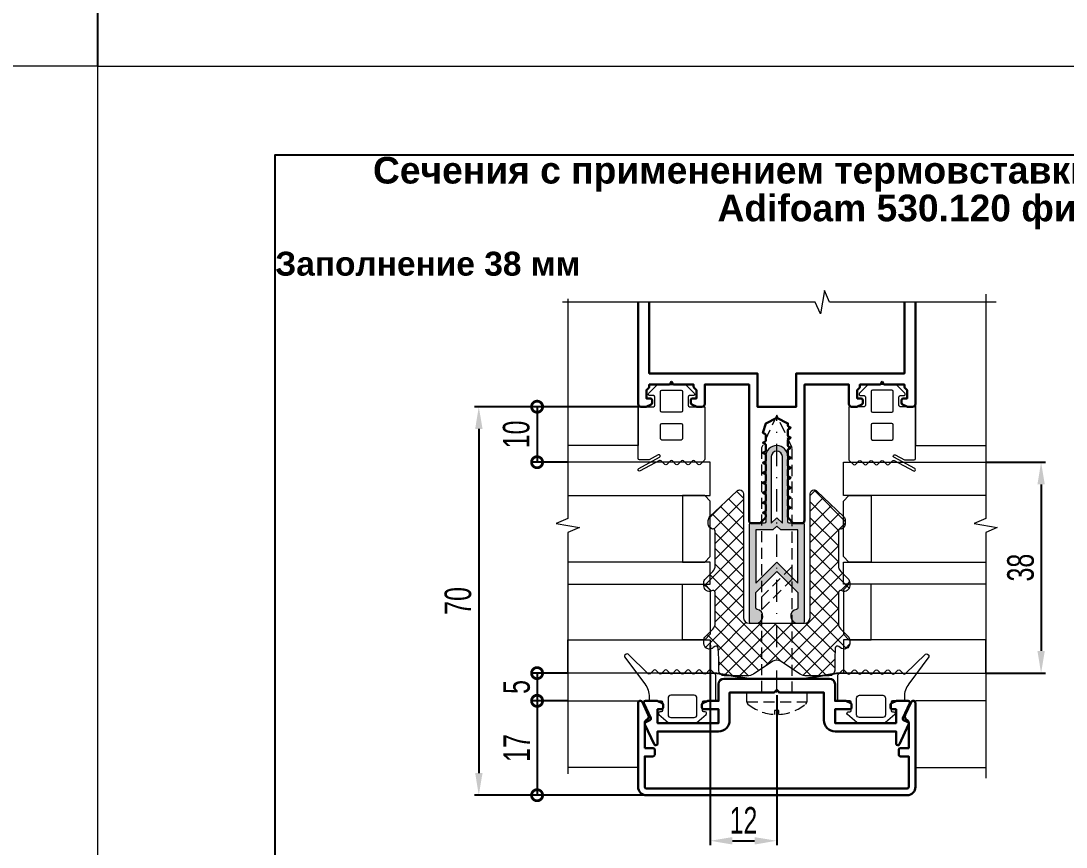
# Model space of a CAD drawing. Extents: x -37 to 8820, y -336 to 478.
# Drawn here: x 4611.3 to 4729.1, y 209.1 to 302.1 of the extents above; entities that cross this region are included whole.
import ezdxf

# ---------------------------------------------------------------- set-up
doc = ezdxf.new("R2010")
doc.units = 0
doc.header["$LTSCALE"] = 5
doc.linetypes.add('DASHDOT', pattern=[1, 0.5, -0.25, 0, -0.25])
doc.linetypes.add('HIDDEN', pattern=[0.375, 0.25, -0.125])
doc.layers.get('0').update_dxf_attribs({"linetype": 'CONTINUOUS', "lineweight": 30})
doc.layers.get('DEFPOINTS').update_dxf_attribs({"linetype": 'CONTINUOUS'})
for name, color, linetype, lineweight in [('1', 6, 'DASHDOT', 13), ('2', 3, 'HIDDEN', 13), ('Dimentions', 5, 'CONTINUOUS', 15), ('Glass', 5, 'CONTINUOUS', 20), ('Герлен', 7, 'CONTINUOUS', 60), ('Зигзаг', 1, 'CONTINUOUS', 15), ('Конструкции', 252, 'CONTINUOUS', 20), ('Рамки', 1, 'CONTINUOUS', 15), ('Текстовый', 7, 'CONTINUOUS', 9), ('Уплотнители', 1, 'CONTINUOUS', 20), ('Штриховка', 1, 'CONTINUOUS', 5)]:
    doc.layers.add(name, color=color, linetype=linetype, lineweight=lineweight)
doc.layers.add('Скрытые', color=14, linetype='CONTINUOUS', plot=False)
doc.styles.add('3', font='RUSS.SHX', dxfattribs={"width": 0.7, "height": 3})
doc.styles.add('Каталожный', font='arial.ttf', dxfattribs={"height": 2.5})
doc.dimstyles.new('MX1_6', dxfattribs={"dimtxt": 3, "dimasz": 2.5, "dimexe": 0.5, "dimexo": 0, "dimgap": 0.8, "dimtad": 1, "dimlfac": 1.6, "dimdsep": 46, "dimtxsty": '3', "dimcen": 0, "dimclrd": 256, "dimclre": 256, "dimclrt": 256, "dimaunit": 1, "dimadec": 0, "dimazin": 0, "dimtfac": 1, "dimtmove": 0, "dimatfit": 1, "dimfxl": 1, "dimtvp": 1, "dimtolj": 1, "dimtzin": 0, "dimarcsym": 0})

# ---------------------------------------------------------------- blocks, each defined once
blk = doc.blocks.new('*D492')
at = {"layer": 'DEFPOINTS', "color": 0, "linetype": 'Continuous', "transparency": 16777216}
for p in [(4720.07, 252.4), (4720.07, 228.65), (4726.31, 228.65)]:
    blk.add_point(p, dxfattribs=at)
at = {"layer": 'Dimentions', "linetype": 'Continuous', "lineweight": -2, "transparency": 16777216}
for p, q in [((4720.07, 252.4), (4726.81, 252.4)), ((4726.31, 249.9), (4726.31, 231.15)), ((4720.07, 228.65), (4726.81, 228.65))]:
    blk.add_line(p, q, dxfattribs=at)
at = {"layer": 'Dimentions', "linetype": 'Continuous', "transparency": 16777216}
for points in [[(4725.9, 249.9), (4726.73, 249.9), (4726.31, 252.4)], [(4725.9, 231.15), (4726.73, 231.15), (4726.31, 228.65)]]:
    blk.add_solid(points, dxfattribs=at)
at = {"layer": 'Dimentions', "linetype": 'Continuous', "transparency": 16777216, "insert": (4724.01, 240.53), "char_height": 3, "attachment_point": 5, "rotation": 90, "style": '3'}
blk.add_mtext('\\A1;38', dxfattribs=at)
blk = doc.blocks.new('_DotSmall')
at = {"color": 0, "linetype": 'ByBlock', "const_width": 0.5}
blk.add_lwpolyline([(-0.0625, 0, 1), (0.0625, 0, 1)], format="xyb", close=True, dxfattribs=at)
blk = doc.blocks.new('*D493')
at = {"layer": 'DEFPOINTS', "color": 0, "linetype": 'Continuous', "transparency": 16777216}
for p in [(4672.98, 228.65), (4669.51, 225.53), (4672.98, 225.53)]:
    blk.add_point(p, dxfattribs=at)
at = {"layer": 'Dimentions', "linetype": 'Continuous', "lineweight": -2, "transparency": 16777216}
for p, q in [((4672.98, 228.65), (4669.01, 228.65)), ((4669.51, 228.65), (4669.51, 225.53)), ((4672.98, 225.53), (4669.01, 225.53))]:
    blk.add_line(p, q, dxfattribs=at)
at = {"layer": 'Dimentions', "linetype": 'Continuous', "lineweight": -2, "transparency": 16777216, "xscale": 2.5, "yscale": 2.5, "zscale": 2.5}
for p, rotation in [((4669.51, 228.65), 90), ((4669.51, 225.53), 270)]:
    blk.add_blockref('_DotSmall', p, dxfattribs=dict(at, rotation=rotation))
at = {"layer": 'Dimentions', "linetype": 'Continuous', "transparency": 16777216, "insert": (4667.21, 227.09), "char_height": 3, "attachment_point": 5, "rotation": 90, "style": '3'}
blk.add_mtext('\\A1;5', dxfattribs=at)
blk = doc.blocks.new('*D494')
at = {"layer": 'DEFPOINTS', "color": 0, "linetype": 'Continuous', "transparency": 16777216}
for p in [(4672.98, 225.53), (4669.51, 214.9), (4682.97, 214.9)]:
    blk.add_point(p, dxfattribs=at)
at = {"layer": 'Dimentions', "linetype": 'Continuous', "lineweight": -2, "transparency": 16777216}
for p, q in [((4672.98, 225.53), (4669.01, 225.53)), ((4669.51, 225.53), (4669.51, 214.9)), ((4682.97, 214.9), (4669.01, 214.9))]:
    blk.add_line(p, q, dxfattribs=at)
at = {"layer": 'Dimentions', "linetype": 'Continuous', "lineweight": -2, "transparency": 16777216, "xscale": 2.5, "yscale": 2.5, "zscale": 2.5}
for p, rotation in [((4669.51, 225.53), 90), ((4669.51, 214.9), 270)]:
    blk.add_blockref('_DotSmall', p, dxfattribs=dict(at, rotation=rotation))
at = {"layer": 'Dimentions', "linetype": 'Continuous', "transparency": 16777216, "insert": (4667.21, 220.21), "char_height": 3, "attachment_point": 5, "rotation": 90, "style": '3'}
blk.add_mtext('\\A1;17', dxfattribs=at)
blk = doc.blocks.new('*D495')
at = {"layer": 'DEFPOINTS', "color": 0, "linetype": 'Continuous', "transparency": 16777216}
for p in [(4681.21, 258.65), (4669.51, 252.4), (4672.98, 252.4)]:
    blk.add_point(p, dxfattribs=at)
at = {"layer": 'Dimentions', "linetype": 'Continuous', "lineweight": -2, "transparency": 16777216}
for p, q in [((4681.21, 258.65), (4669.01, 258.65)), ((4669.51, 258.65), (4669.51, 252.4)), ((4672.98, 252.4), (4669.01, 252.4))]:
    blk.add_line(p, q, dxfattribs=at)
at = {"layer": 'Dimentions', "linetype": 'Continuous', "lineweight": -2, "transparency": 16777216, "xscale": 2.5, "yscale": 2.5, "zscale": 2.5}
for p, rotation in [((4669.51, 258.65), 90), ((4669.51, 252.4), 270)]:
    blk.add_blockref('_DotSmall', p, dxfattribs=dict(at, rotation=rotation))
at = {"layer": 'Dimentions', "linetype": 'Continuous', "transparency": 16777216, "insert": (4667.17, 255.53), "char_height": 3, "attachment_point": 5, "rotation": 90, "style": '3'}
blk.add_mtext('\\A1;10', dxfattribs=at)
blk = doc.blocks.new('*D496')
at = {"layer": 'DEFPOINTS', "color": 0, "linetype": 'Continuous', "transparency": 16777216}
for p in [(4681.21, 258.65), (4662.94, 214.9), (4681.84, 214.9)]:
    blk.add_point(p, dxfattribs=at)
at = {"layer": 'Dimentions', "linetype": 'Continuous', "lineweight": -2, "transparency": 16777216}
for p, q in [((4681.21, 258.65), (4662.44, 258.65)), ((4662.94, 256.15), (4662.94, 217.4)), ((4681.84, 214.9), (4662.44, 214.9))]:
    blk.add_line(p, q, dxfattribs=at)
at = {"layer": 'Dimentions', "linetype": 'Continuous', "transparency": 16777216}
for points in [[(4662.53, 256.15), (4663.36, 256.15), (4662.94, 258.65)], [(4662.53, 217.4), (4663.36, 217.4), (4662.94, 214.9)]]:
    blk.add_solid(points, dxfattribs=at)
at = {"layer": 'Dimentions', "linetype": 'Continuous', "transparency": 16777216, "insert": (4660.6, 236.78), "char_height": 3, "attachment_point": 5, "rotation": 90, "style": '3'}
blk.add_mtext('\\A1;70', dxfattribs=at)
blk = doc.blocks.new('*D504')
at = {"layer": 'DEFPOINTS', "color": 0, "linetype": 'Continuous', "transparency": 16777216}
for p in [(4689.02, 231.78), (4696.52, 226.15), (4696.52, 209.77)]:
    blk.add_point(p, dxfattribs=at)
at = {"layer": 'Dimentions', "linetype": 'Continuous', "lineweight": -2, "transparency": 16777216}
for p, q in [((4689.02, 231.78), (4689.02, 209.27)), ((4696.52, 226.15), (4696.52, 209.27)), ((4691.52, 209.77), (4694.02, 209.77))]:
    blk.add_line(p, q, dxfattribs=at)
at = {"layer": 'Dimentions', "linetype": 'Continuous', "transparency": 16777216}
for points in [[(4691.52, 210.18), (4691.52, 209.35), (4689.02, 209.77)], [(4694.02, 210.18), (4694.02, 209.35), (4696.52, 209.77)]]:
    blk.add_solid(points, dxfattribs=at)
at = {"layer": 'Dimentions', "linetype": 'Continuous', "transparency": 16777216, "insert": (4692.77, 212.07), "char_height": 3, "attachment_point": 5, "style": '3'}
blk.add_mtext('\\A1;12', dxfattribs=at)

msp = doc.modelspace()

# ---------------------------------------------------------------- hatches: boundary and pattern name
at = {"layer": 'Штриховка'}
h = msp.add_hatch(color=256, dxfattribs=at)
h.paths.add_polyline_path([(4696.9635, 244.7753), (4696.5242, 245.2146), (4696.0848, 244.7753), (4694.1492, 244.7753), (4694.1492, 238.7734), (4696.5242, 241.1484), (4698.8992, 238.7734), (4698.8992, 244.7753)], flags=16)
edge = h.paths.add_edge_path()
edge.add_line((4699.4617, 245.5253), (4697.9304, 245.5253))
edge.add_arc((4697.9304, 245.6815), 0.1562, 180, 270, ccw=False)
edge.add_line((4697.7742, 245.6815), (4697.7742, 249.7753))
edge.add_arc((4697.6804, 249.9003), 0.1562, 306.869898, 413.130102)
edge.add_line((4697.7742, 250.0253), (4697.7742, 253.0253))
edge.add_arc((4696.5242, 253.0253), 1.25, 0, 180)
edge.add_line((4695.2742, 253.0253), (4695.2742, 250.0253))
edge.add_arc((4695.3679, 249.9003), 0.1562, 126.869898, 233.130102)
edge.add_line((4695.2742, 249.7753), (4695.2742, 245.6815))
edge.add_arc((4695.1179, 245.6815), 0.1562, -90, 0, ccw=False)
edge.add_line((4695.1179, 245.5253), (4693.5867, 245.5253))
edge.add_arc((4693.5867, 245.3378), 0.1875, 90, 180)
edge.add_line((4693.3992, 245.3378), (4693.3992, 234.4628))
edge.add_arc((4693.5867, 234.4628), 0.1875, 180, 270)
edge.add_line((4693.5867, 234.2753), (4694.1804, 234.2753))
edge.add_arc((4694.1804, 235.0565), 0.7812, 270, 440.718201)
edge.add_arc((4694.3367, 236.0126), 0.1875, 180, 260.718201, ccw=False)
edge.add_line((4694.1492, 236.0126), (4694.1492, 237.7128))
edge.add_line((4694.1492, 237.7128), (4696.5242, 240.0878))
edge.add_line((4696.5242, 240.0878), (4698.8992, 237.7128))
edge.add_line((4698.8992, 237.7128), (4698.8992, 236.0126))
edge.add_arc((4698.7117, 236.0126), 0.1875, 279.281799, 360, ccw=False)
edge.add_arc((4698.8679, 235.0565), 0.7812, 99.281799, 270)
edge.add_line((4698.8679, 234.2753), (4699.4617, 234.2753))
edge.add_arc((4699.4617, 234.4628), 0.1875, 270, 360)
edge.add_line((4699.6492, 234.4628), (4699.6492, 245.3378))
edge.add_arc((4699.4617, 245.3378), 0.1875, 0, 90)
edge = h.paths.add_edge_path(flags=16)
edge.add_line((4696.5242, 246.1503), (4697.1492, 245.5253))
edge.add_line((4697.1492, 245.5253), (4697.1492, 253.0253))
edge.add_arc((4696.5242, 253.0253), 0.625, 0, 180)
edge.add_line((4695.8992, 253.0253), (4695.8992, 245.5253))
edge.add_line((4695.8992, 245.5253), (4696.5242, 246.1503))
at = {"layer": 'Штриховка', "lineweight": 5}
h = msp.add_hatch(dxfattribs=at)
h.set_pattern_fill('NET', color=256, scale=10, angle=45, style=0)
h.set_pattern_definition([(45, (400.701, 2592.3425), (-0.88388348, 0.88388348), []), (135, (400.701, 2592.3425), (-0.88388348, -0.88388348), [])])
edge = h.paths.add_edge_path()
edge.add_arc((4700.7179, 248.8378), 0.4375, 45, 90, ccw=False)
edge.add_line((4701.0273, 249.1471), (4704.0598, 246.2708))
edge.add_arc((4703.6179, 245.8289), 0.625, 0, 45, ccw=False)
edge.add_line((4704.2429, 245.8289), (4704.2429, 245.4754))
edge.add_arc((4703.6268, 245.4723), 0.6161, -75.309061, 0.28096, ccw=False)
edge.add_arc((4703.7117, 244.6368), 0.25, 73.39845, 180)
edge.add_line((4703.4617, 244.6368), (4703.4617, 240.761))
edge.add_arc((4704.3992, 240.761), 0.9375, 180, 225)
edge.add_line((4703.7362, 240.0981), (4704.5598, 239.2745))
edge.add_arc((4704.1179, 238.8326), 0.625, 0, 45, ccw=False)
edge.add_line((4704.7429, 238.8326), (4704.7429, 238.479))
edge.add_arc((4704.1179, 238.479), 0.625, -111.540406, 0, ccw=False)
edge.add_arc((4703.7117, 237.7209), 0.25, 45, 180)
edge.add_line((4703.4617, 237.7209), (4703.4617, 234.2647))
edge.add_arc((4704.3992, 234.2647), 0.9375, 180, 225)
edge.add_line((4703.7362, 233.6018), (4704.5598, 232.7782))
edge.add_arc((4704.1179, 232.3363), 0.625, 0, 45, ccw=False)
edge.add_line((4704.7429, 232.3363), (4704.7429, 231.9827))
edge.add_arc((4704.1179, 231.9827), 0.625, -135, 0, ccw=False)
edge.add_line((4703.676, 231.5408), (4703.512, 231.6568))
edge.add_arc((4703.3676, 231.4527), 0.25, 54.716356, 177.011206)
edge.add_line((4703.1179, 231.4658), (4703.0554, 230.2686))
edge.add_line((4703.0554, 230.2686), (4703.0554, 228.9628))
edge.add_arc((4702.4304, 228.9628), 0.625, -90, 0, ccw=False)
edge.add_line((4702.4304, 228.3378), (4702.2742, 228.3378))
edge.add_line((4702.2742, 228.3378), (4699.8506, 228.3378))
edge.add_arc((4699.8506, 229.5878), 1.25, 236.745633, 270, ccw=False)
edge.add_line((4699.1651, 228.5425), (4696.9606, 229.9881))
edge.add_arc((4696.5242, 229.1324), 0.9605, 62.973316, 117.026684)
edge.add_line((4696.0877, 229.9881), (4693.8832, 228.5425))
edge.add_arc((4693.1977, 229.5878), 1.25, 270, 303.254367, ccw=False)
edge.add_line((4693.1977, 228.3378), (4690.7742, 228.3378))
edge.add_line((4690.7742, 228.3378), (4690.6179, 228.3378))
edge.add_arc((4690.6179, 228.9628), 0.625, 180, 270, ccw=False)
edge.add_line((4689.9929, 228.9628), (4689.9929, 230.2686))
edge.add_line((4689.9929, 230.2686), (4689.9304, 231.4658))
edge.add_arc((4689.6807, 231.4527), 0.25, 2.988794, 125.283644)
edge.add_line((4689.5363, 231.6568), (4689.3723, 231.5408))
edge.add_arc((4688.9304, 231.9827), 0.625, 180, 315, ccw=False)
edge.add_line((4688.3054, 231.9827), (4688.3054, 232.3363))
edge.add_arc((4688.9304, 232.3363), 0.625, 135, 180, ccw=False)
edge.add_line((4688.4885, 232.7782), (4689.3121, 233.6018))
edge.add_arc((4688.6492, 234.2647), 0.9375, 315, 360)
edge.add_line((4689.5867, 234.2647), (4689.5867, 237.7209))
edge.add_arc((4689.3367, 237.7209), 0.25, 0, 135)
edge.add_arc((4688.9304, 238.479), 0.625, 180, 291.540406, ccw=False)
edge.add_line((4688.3054, 238.479), (4688.3054, 238.8326))
edge.add_arc((4688.9304, 238.8326), 0.625, 135, 180, ccw=False)
edge.add_line((4688.4885, 239.2745), (4689.3121, 240.0981))
edge.add_arc((4688.6492, 240.761), 0.9375, 315, 360)
edge.add_line((4689.5867, 240.761), (4689.5867, 244.6368))
edge.add_arc((4689.3367, 244.6368), 0.25, 360, 466.60155)
edge.add_arc((4689.4215, 245.4723), 0.6161, 179.71904, 255.309061, ccw=False)
edge.add_line((4688.8054, 245.4754), (4688.8054, 245.8289))
edge.add_arc((4689.4304, 245.8289), 0.625, 135, 180, ccw=False)
edge.add_line((4688.9885, 246.2708), (4692.021, 249.1471))
edge.add_arc((4692.3304, 248.8378), 0.4375, 90, 135, ccw=False)
edge.add_line((4692.3304, 249.2753), (4692.3367, 249.2753))
edge.add_arc((4692.3367, 248.8378), 0.4375, 0, 90, ccw=False)
edge.add_line((4692.7742, 248.8378), (4692.7742, 234.9003))
edge.add_arc((4693.3992, 234.9003), 0.625, 180, 270)
edge.add_line((4693.3992, 234.2753), (4696.5242, 234.2753))
edge.add_line((4696.5242, 234.2753), (4699.6492, 234.2753))
edge.add_arc((4699.6492, 234.9003), 0.625, 270, 360)
edge.add_line((4700.2742, 234.9003), (4700.2742, 248.8378))
edge.add_arc((4700.7117, 248.8378), 0.4375, 90, 180, ccw=False)

# ---------------------------------------------------------------- linework, layer by layer
msp.add_lwpolyline([(4680.8992, 270.4141), (4680.8992, 258.9628, 0.41421356), (4681.2117, 258.6503), (4681.7924, 258.6503, 0.11643382), (4681.8762, 258.6701), (4682.358, 258.911, 0.28407904), (4682.4617, 259.0787), (4682.4617, 259.4003, 0.41421356), (4682.2742, 259.5878), (4681.8367, 259.5878), (4681.8367, 260.5253), (4682.0942, 260.7829, 0.19891237), (4682.1492, 260.9155), (4682.1492, 261.1503), (4684.377, 261.1503, 0.28407904), (4684.5447, 261.2539), (4684.6492, 261.4628), (4684.7536, 261.2539, 0.28407904), (4684.9213, 261.1503), (4687.1492, 261.1503), (4687.1492, 260.9155, 0.19891237), (4687.2041, 260.7829), (4687.4617, 260.5253), (4687.4617, 259.5878), (4687.0242, 259.5878, 0.41421356), (4686.8367, 259.4003), (4686.8367, 259.0787, 0.28407904), (4686.9403, 258.911), (4687.4221, 258.6701, 0.11643382), (4687.5059, 258.6503), (4688.0867, 258.6503, 0.41421356), (4688.3992, 258.9628), (4688.3992, 261.1503), (4693.3992, 261.1503), (4693.3992, 245.8378, 0.41421356), (4693.7117, 245.5253), (4694.5715, 245.5253, 0.19891237), (4694.7041, 245.5802), (4695.2192, 246.0954, 0.19891237), (4695.2742, 246.228), (4695.2742, 246.4407, 0.28407904), (4695.1705, 246.6084), (4694.9617, 246.7128), (4695.1705, 246.8172, 0.28407904), (4695.2742, 246.9849), (4695.2742, 247.5657, 0.28407904), (4695.1705, 247.7334), (4694.9617, 247.8378), (4695.1705, 247.9422, 0.28407904), (4695.2742, 248.1099), (4695.2742, 248.6907, 0.28407904), (4695.1705, 248.8584), (4694.9617, 248.9628), (4695.1705, 249.0672, 0.28407904), (4695.2742, 249.2349), (4695.2742, 249.8157, 0.28407904), (4695.1705, 249.9834), (4694.9617, 250.0878), (4695.1705, 250.1922, 0.28407904), (4695.2742, 250.3599), (4695.2742, 250.9407, 0.28407904), (4695.1705, 251.1084), (4694.9617, 251.2128), (4695.1705, 251.3172, 0.28407904), (4695.2742, 251.4849), (4695.2742, 252.0657, 0.28407904), (4695.1705, 252.2334), (4694.9617, 252.3378), (4695.1705, 252.4422, 0.28407904), (4695.2742, 252.6099), (4695.2742, 253.1907, 0.28407904), (4695.1705, 253.3584), (4694.9617, 253.4628), (4695.1705, 253.5672, 0.28407904), (4695.2742, 253.7349), (4695.2742, 254.3157, 0.28407904), (4695.1705, 254.4834), (4694.9617, 254.5878), (4695.1705, 254.6922, 0.28407904), (4695.2742, 254.8599), (4695.2742, 255.4407, 0.28407904), (4695.1705, 255.6084), (4694.9617, 255.7128), (4695.2742, 256.7753), (4696.5242, 257.4003), (4697.7742, 256.7753), (4697.7742, 256.5474, 0.28407904), (4697.8778, 256.3797), (4698.0867, 256.2753), (4697.8778, 256.1709, 0.28407904), (4697.7742, 256.0032), (4697.7742, 255.4224, 0.28407904), (4697.8778, 255.2547), (4698.0867, 255.1503), (4697.8778, 255.0459, 0.28407904), (4697.7742, 254.8782), (4697.7742, 254.2974, 0.28407904), (4697.8778, 254.1297), (4698.0867, 254.0253), (4697.8778, 253.9209, 0.28407904), (4697.7742, 253.7532), (4697.7742, 253.1724, 0.28407904), (4697.8778, 253.0047), (4698.0867, 252.9003), (4697.8778, 252.7959, 0.28407904), (4697.7742, 252.6282), (4697.7742, 252.0474, 0.28407904), (4697.8778, 251.8797), (4698.0867, 251.7753), (4697.8778, 251.6709, 0.28407904), (4697.7742, 251.5032), (4697.7742, 250.9224, 0.28407904), (4697.8778, 250.7547), (4698.0867, 250.6503), (4697.8778, 250.5459, 0.28407904), (4697.7742, 250.3782), (4697.7742, 249.7974, 0.28407904), (4697.8778, 249.6297), (4698.0867, 249.5253), (4697.8778, 249.4209, 0.28407904), (4697.7742, 249.2532), (4697.7742, 248.6724, 0.28407904), (4697.8778, 248.5047), (4698.0867, 248.4003), (4697.8778, 248.2959, 0.28407904), (4697.7742, 248.1282), (4697.7742, 247.5474, 0.28407904), (4697.8778, 247.3797), (4698.0867, 247.2753), (4697.8778, 247.1709, 0.28407904), (4697.7742, 247.0032), (4697.7742, 246.228, 0.19891237), (4697.8291, 246.0954), (4698.3442, 245.5802, 0.19891237), (4698.4768, 245.5253), (4699.3367, 245.5253, 0.41421356), (4699.6492, 245.8378), (4699.6492, 261.1503), (4704.6492, 261.1503), (4704.6492, 258.9628, 0.41421356), (4704.9617, 258.6503), (4705.5424, 258.6503, 0.11643382), (4705.6262, 258.6701), (4706.108, 258.911, 0.28407904), (4706.2117, 259.0787), (4706.2117, 259.4003, 0.41421356), (4706.0242, 259.5878), (4705.5867, 259.5878), (4705.5867, 260.5253), (4705.8442, 260.7829, 0.19891237), (4705.8992, 260.9155), (4705.8992, 261.1503), (4708.127, 261.1503, 0.28407904), (4708.2947, 261.2539), (4708.3992, 261.4628), (4708.5036, 261.2539, 0.28407904), (4708.6713, 261.1503), (4710.8992, 261.1503), (4710.8992, 260.9155, 0.19891237), (4710.9541, 260.7829), (4711.2117, 260.5253), (4711.2117, 259.5878), (4710.7742, 259.5878, 0.41421356), (4710.5867, 259.4003), (4710.5867, 259.0787, 0.28407904), (4710.6903, 258.911), (4711.1721, 258.6701, 0.11643382), (4711.2559, 258.6503), (4711.8367, 258.6503, 0.41421356), (4712.1492, 258.9628), (4712.1492, 270.4141)], format="xyb")
msp.add_lwpolyline([(4682.1492, 270.4141), (4682.1492, 262.4003), (4694.3367, 262.4003), (4694.3367, 258.6503), (4698.7117, 258.6503), (4698.7117, 262.4003), (4710.8992, 262.4003), (4710.8992, 270.4141)])
for points in [[(4681.6667, 222.8714, -0.41421356), (4681.7574, 223.1205), (4682.2292, 223.3405, 0.41421356), (4682.3199, 223.5897), (4681.5417, 225.2585, -0.54861879), (4681.7117, 225.5253), (4683.0424, 225.5253, -0.11643382), (4683.1262, 225.5055), (4683.608, 225.2646, -0.28407904), (4683.7117, 225.0969), (4683.7117, 224.7753, -0.41421356), (4683.5242, 224.5878), (4683.0867, 224.5878), (4683.0867, 223.0253), (4689.9617, 223.0253), (4689.9617, 224.5878), (4688.2742, 224.5878, -0.41421356), (4688.0867, 224.7753), (4688.0867, 225.0969, -0.28407904), (4688.1903, 225.2646), (4688.6721, 225.5055, -0.11643382), (4688.7559, 225.5253), (4689.9617, 225.5253), (4689.9617, 227.4003, -0.41421356), (4690.5867, 228.0253), (4702.4617, 228.0253, -0.41421356), (4703.0867, 227.4003), (4703.0867, 225.5253), (4704.2924, 225.5253, -0.11643382), (4704.3762, 225.5055), (4704.858, 225.2646, -0.28407904), (4704.9617, 225.0969), (4704.9617, 224.7753, -0.41421356), (4704.7742, 224.5878), (4703.0867, 224.5878), (4703.0867, 223.0253), (4709.9617, 223.0253), (4709.9617, 224.5878), (4709.5242, 224.5878, -0.41421356), (4709.3367, 224.7753), (4709.3367, 225.0969, -0.28407904), (4709.4403, 225.2646), (4709.9221, 225.5055, -0.11643382), (4710.0059, 225.5253), (4711.3367, 225.5253, -0.54861879), (4711.5066, 225.2585), (4710.7284, 223.5897, 0.41421356), (4710.8191, 223.3405), (4711.2909, 223.1205, -0.41421356), (4711.3816, 222.8714), (4710.3381, 220.6335, -0.29147342), (4710.1681, 220.5253), (4710.1492, 220.5253, -0.41421356), (4709.9617, 220.7128), (4709.9617, 222.0878), (4703.0867, 222.0878, -0.41421356), (4701.8367, 223.3378), (4701.8367, 226.4628), (4696.9143, 226.4628, -0.19891237), (4696.7817, 226.5177), (4696.5242, 226.7753), (4696.2666, 226.5177, -0.19891237), (4696.134, 226.4628), (4691.2117, 226.4628), (4691.2117, 223.3378, -0.41421356), (4689.9617, 222.0878), (4683.0867, 222.0878), (4683.0867, 220.7128, -0.41421356), (4682.8992, 220.5253), (4682.8802, 220.5253, -0.29147342), (4682.7102, 220.6335)], [(4681.6492, 220.2128), (4681.6492, 223.0386, -0.27973928), (4681.8511, 223.3713, 0.40155944), (4682.0457, 223.9443), (4681.3757, 225.3809, 0.80258485), (4680.8992, 225.2753), (4680.8992, 215.8378, 0.41421356), (4681.8367, 214.9003), (4711.2117, 214.9003, 0.41421356), (4712.1492, 215.8378), (4712.1492, 225.2753, 0.80258485), (4711.6726, 225.3809), (4711.0026, 223.9443, 0.40155944), (4711.1972, 223.3713, -0.27973928), (4711.3992, 223.0386), (4711.3992, 220.2128), (4710.4617, 220.2128, 0.41421356), (4710.2742, 220.0253), (4710.2742, 219.4628, 0.41421356), (4710.4617, 219.2753), (4711.3992, 219.2753), (4711.3992, 215.8378, -0.41421356), (4711.2117, 215.6503), (4681.8367, 215.6503, -0.41421356), (4681.6492, 215.8378), (4681.6492, 219.2753), (4682.5867, 219.2753, 0.41421356), (4682.7742, 219.4628), (4682.7742, 220.0253, 0.41421356), (4682.5867, 220.2128)]]:
    msp.add_lwpolyline(points, format="xyb", close=True)
at = {"layer": '1'}
msp.add_line((4696.5242, 226.4628), (4696.5242, 257.7128), dxfattribs=at)
at = {"layer": '2'}
msp.add_line((4693.1492, 225.4067), (4699.8992, 225.4067), dxfattribs=at)
for points in [[(4698.2429, 226.4628), (4698.2429, 254.0269), (4696.5242, 257.7128), (4694.8054, 254.0269), (4694.8054, 226.4628)], [(4694.8054, 235.7787), (4698.2429, 239.2162), (4698.2429, 240.6485), (4694.8054, 237.211)]]:
    msp.add_lwpolyline(points, close=True, dxfattribs=at)
msp.add_lwpolyline([(4696.2785, 223.9999, -0.16184886), (4693.2628, 225.1657, -0.22388754), (4693.1492, 225.4067), (4693.1492, 226.4628), (4699.8992, 226.4628), (4699.8992, 225.4067, -0.22388754), (4699.7855, 225.1657, -0.16184886), (4696.7698, 223.9999), (4696.7698, 224.4376), (4696.2785, 224.4376)], format="xyb", close=True, dxfattribs=at)
at = {"layer": 'Glass'}
for points in [[(4672.979, 248.6532), (4689.0242, 248.6503), (4689.0242, 252.4003), (4672.979, 252.4032)], [(4720.0693, 248.6503), (4704.0242, 248.6503), (4704.0242, 252.4003), (4720.0693, 252.4003)], [(4689.0239, 241.7758), (4689.0242, 248.0253), (4688.3992, 248.6503), (4685.8992, 248.6503), (4685.8989, 241.1508), (4688.3989, 241.1508)], [(4704.0242, 241.7753), (4704.0242, 248.0253), (4704.6492, 248.6503), (4707.1492, 248.6503), (4707.1492, 241.1503), (4704.6492, 241.1503)], [(4672.979, 238.6532), (4689.0242, 238.6503), (4689.0242, 241.1503), (4672.979, 241.1532)], [(4720.0693, 238.6503), (4704.0242, 238.6503), (4704.0242, 241.1503), (4720.0693, 241.1503)], [(4689.0242, 238.0253), (4689.0242, 233.0253), (4688.3992, 232.4003), (4685.8992, 232.4003), (4685.8992, 238.6503), (4688.3992, 238.6503)], [(4704.0242, 238.0253), (4704.0242, 233.0253), (4704.6492, 232.4003), (4707.1492, 232.4003), (4707.1492, 238.6503), (4704.6492, 238.6503)], [(4672.979, 232.4032), (4689.0242, 232.4003), (4689.0242, 228.6503), (4672.979, 228.6532)], [(4720.0693, 232.4003), (4704.0242, 232.4003), (4704.0242, 228.6503), (4720.0693, 228.6503)]]:
    msp.add_lwpolyline(points, close=True, dxfattribs=at)
at = {"layer": 'Герлен', "ltscale": 2, "const_width": 0.1875}
msp.add_lwpolyline([(4683.5867, 228.6503), (4689.6492, 228.6503), (4693.3992, 228.0253), (4699.6492, 228.0253), (4703.3992, 228.6503), (4709.4617, 228.6503)], dxfattribs=at)
at = {"layer": 'Зигзаг'}
for points in [[(4721.2623, 270.4141), (4702.4668, 270.4141), (4701.8859, 271.732), (4701.4503, 269.1193), (4700.8678, 270.4141), (4672.3656, 270.4141)], [(4720.0693, 271.3228), (4720.0693, 246.0672), (4718.7514, 245.4864), (4721.3641, 245.0507), (4720.0693, 244.4682), (4720.0693, 216.8149)], [(4672.979, 270.8161), (4672.979, 246.0672), (4671.6611, 245.4864), (4674.2738, 245.0507), (4672.979, 244.4682), (4672.979, 217.3149)]]:
    msp.add_lwpolyline(points, dxfattribs=at)
at = {"layer": 'Конструкции'}
for points in [[(4680.8992, 270.4141), (4680.8992, 254.2753), (4672.979, 254.2753)], [(4712.1492, 270.4141), (4712.1492, 254.2753), (4720.0693, 254.2753)], [(4672.979, 225.5253), (4680.8992, 225.5253), (4680.8992, 218.0253), (4672.979, 218.0253)], [(4720.0693, 225.5253), (4712.1492, 225.5253), (4712.1492, 218.0253), (4720.0693, 218.0253)]]:
    msp.add_lwpolyline(points, dxfattribs=at)
at = {"layer": 'Рамки', "linetype": 'Continuous'}
for points in [[(4620, 297), (4410, 297), (4410, 0), (4620, 0)], [(4620, 297), (4830, 297), (4830, 0), (4620, 0)]]:
    msp.add_lwpolyline(points, close=True, dxfattribs=at)
at = {"layer": 'Скрытые', "linetype": 'Continuous'}
msp.add_line((4620, 297), (4620, 477.801), dxfattribs=at)
msp.add_lwpolyline([(4640, 10), (4640, 287), (4805, 287), (4805, 10)], close=True, dxfattribs=at)
at = {"layer": 'Уплотнители'}
for points in [[(4683.1684, 253.2361), (4682.1233, 252.6692, -0.12491271), (4682.0488, 252.6503), (4681.0554, 252.6503, -0.41421356), (4680.8992, 252.8065), (4680.8992, 258.6503), (4682.6179, 258.6503, 0.41421356), (4682.7742, 258.8065), (4682.7742, 259.744, 0.41421356), (4682.6179, 259.9003), (4682.2117, 259.9003, -0.66858666), (4682.1013, 260.1671), (4683.0409, 261.1046, -0.19861919), (4683.1513, 261.1503), (4686.147, 261.1503, -0.19861919), (4686.2574, 261.1046), (4687.197, 260.1671, -0.66858666), (4687.0867, 259.9003), (4686.6804, 259.9003, 0.41421356), (4686.5242, 259.744), (4686.5242, 258.8065, 0.41421356), (4686.6804, 258.6503), (4688.3992, 258.6503), (4688.3992, 252.715, -0.19891237), (4688.3534, 252.6045), (4687.8846, 252.1358, -0.41421356), (4687.6637, 252.1358), (4687.2596, 252.5398, 0.41421356), (4687.0387, 252.5398), (4686.6346, 252.1358, -0.41421356), (4686.4137, 252.1358), (4686.0096, 252.5398, 0.41421356), (4685.7887, 252.5398), (4685.3846, 252.1358, -0.41421356), (4685.1637, 252.1358), (4684.7596, 252.5398, 0.41421356), (4684.5387, 252.5398), (4684.1346, 252.1358, -0.41421356), (4683.9137, 252.1358), (4683.4816, 252.5678, 0.33207606), (4683.2966, 252.5947), (4681.1299, 251.4192, -1), (4680.9809, 251.6939), (4683.3174, 252.9615, 1)], [(4683.5554, 260.5253), (4685.7429, 260.5253, -0.41421356), (4685.8992, 260.369), (4685.8992, 258.1815, -0.41421356), (4685.7429, 258.0253), (4683.5554, 258.0253, -0.41421356), (4683.3992, 258.1815), (4683.3992, 260.369, -0.41421356)], [(4709.8799, 253.2361), (4710.925, 252.6692, 0.12491271), (4710.9995, 252.6503), (4711.9929, 252.6503, 0.41421356), (4712.1492, 252.8065), (4712.1492, 258.6503), (4710.4304, 258.6503, -0.41421356), (4710.2742, 258.8065), (4710.2742, 259.744, -0.41421356), (4710.4304, 259.9003), (4710.8367, 259.9003, 0.66858666), (4710.947, 260.1671), (4710.0074, 261.1046, 0.19861919), (4709.897, 261.1503), (4706.9013, 261.1503, 0.19861919), (4706.7909, 261.1046), (4705.8513, 260.1671, 0.66858666), (4705.9617, 259.9003), (4706.3679, 259.9003, -0.41421356), (4706.5242, 259.744), (4706.5242, 258.8065, -0.41421356), (4706.3679, 258.6503), (4704.6492, 258.6503), (4704.6492, 252.715, 0.19891237), (4704.6949, 252.6045), (4705.1637, 252.1358, 0.41421356), (4705.3846, 252.1358), (4705.7887, 252.5398, -0.41421356), (4706.0096, 252.5398), (4706.4137, 252.1358, 0.41421356), (4706.6346, 252.1358), (4707.0387, 252.5398, -0.41421356), (4707.2596, 252.5398), (4707.6637, 252.1358, 0.41421356), (4707.8846, 252.1358), (4708.2887, 252.5398, -0.41421356), (4708.5096, 252.5398), (4708.9137, 252.1358, 0.41421356), (4709.1346, 252.1358), (4709.5667, 252.5678, -0.33207606), (4709.7517, 252.5947), (4711.9184, 251.4192, 1), (4712.0674, 251.6939), (4709.7309, 252.9615, -1)], [(4709.4929, 260.5253), (4707.3054, 260.5253, 0.41421356), (4707.1492, 260.369), (4707.1492, 258.1815, 0.41421356), (4707.3054, 258.0253), (4709.4929, 258.0253, 0.41421356), (4709.6492, 258.1815), (4709.6492, 260.369, 0.41421356)], [(4683.5554, 256.7753), (4685.7429, 256.7753, -0.41421356), (4685.8992, 256.619), (4685.8992, 255.0565, -0.41421356), (4685.7429, 254.9003), (4683.5554, 254.9003, -0.41421356), (4683.3992, 255.0565), (4683.3992, 256.619, -0.41421356)], [(4709.4929, 256.7753), (4707.3054, 256.7753, 0.41421356), (4707.1492, 256.619), (4707.1492, 255.0565, 0.41421356), (4707.3054, 254.9003), (4709.4929, 254.9003, 0.41421356), (4709.6492, 255.0565), (4709.6492, 256.619, 0.41421356)], [(4699.4617, 245.5253), (4697.9304, 245.5253, -0.41421356), (4697.7742, 245.6815), (4697.7742, 249.7753, 0.5), (4697.7742, 250.0253), (4697.7742, 253.0253, 1), (4695.2742, 253.0253), (4695.2742, 250.0253, 0.5), (4695.2742, 249.7753), (4695.2742, 245.6815, -0.41421356), (4695.1179, 245.5253), (4693.5867, 245.5253, 0.41421356), (4693.3992, 245.3378), (4693.3992, 234.4628, 0.41421356), (4693.5867, 234.2753), (4694.1804, 234.2753, 0.92211283), (4694.3064, 235.8276, -0.36752318), (4694.1492, 236.0126), (4694.1492, 237.7128), (4696.5242, 240.0878), (4698.8992, 237.7128), (4698.8992, 236.0126, -0.36752318), (4698.7419, 235.8276, 0.92211283), (4698.8679, 234.2753), (4699.4617, 234.2753, 0.41421356), (4699.6492, 234.4628), (4699.6492, 245.3378, 0.41421356)], [(4696.5242, 246.1503), (4697.1492, 245.5253), (4697.1492, 253.0253, 1), (4695.8992, 253.0253), (4695.8992, 245.5253), (4696.5242, 246.1503)], [(4688.3054, 224.2753, -0.41421356), (4688.1492, 224.4315), (4688.1492, 225.369, -0.41421356), (4688.3054, 225.5253), (4689.6492, 225.5253), (4689.6492, 228.4132, 0.19891237), (4689.6125, 228.5016), (4689.1346, 228.9795, 0.41421356), (4688.9137, 228.9795), (4688.5096, 228.5755, -0.41421356), (4688.2887, 228.5755), (4687.8846, 228.9795, 0.41421356), (4687.6637, 228.9795), (4687.2596, 228.5755, -0.41421356), (4687.0387, 228.5755), (4686.6346, 228.9795, 0.41421356), (4686.4137, 228.9795), (4686.0096, 228.5755, -0.41421356), (4685.7887, 228.5755), (4685.3846, 228.9795, 0.41421356), (4685.1637, 228.9795), (4684.7596, 228.5755, -0.41421356), (4684.5387, 228.5755), (4684.1346, 228.9795, 0.41421356), (4683.9137, 228.9795), (4683.5096, 228.5755, -0.41421356), (4683.2887, 228.5755), (4682.8846, 228.9795, 0.41421356), (4682.6637, 228.9795), (4682.2596, 228.5755, -0.41421356), (4682.0387, 228.5755), (4679.7596, 230.7898, 0.41421356), (4679.5387, 230.7898), (4679.4073, 230.6585, 0.29253821), (4679.3712, 230.494), (4681.652, 227.4408, -0.16178775), (4682.1492, 225.9446), (4682.1492, 225.5253), (4683.4929, 225.5253, -0.41421356), (4683.6492, 225.369), (4683.6492, 224.4315, -0.41421356), (4683.4929, 224.2753), (4683.3367, 224.2753, 0.66858666), (4683.2263, 224.0084), (4684.2909, 223.0709, 0.19861919), (4684.4013, 223.0253), (4687.397, 223.0253, 0.19861919), (4687.5074, 223.0709), (4688.572, 224.0084, 0.66858666), (4688.4617, 224.2753)], [(4704.7429, 224.2753, 0.41421356), (4704.8992, 224.4315), (4704.8992, 225.369, 0.41421356), (4704.7429, 225.5253), (4703.3992, 225.5253), (4703.3992, 228.4132, -0.19891237), (4703.4358, 228.5016), (4703.9137, 228.9795, -0.41421356), (4704.1346, 228.9795), (4704.5387, 228.5755, 0.41421356), (4704.7596, 228.5755), (4705.1637, 228.9795, -0.41421356), (4705.3846, 228.9795), (4705.7887, 228.5755, 0.41421356), (4706.0096, 228.5755), (4706.4137, 228.9795, -0.41421356), (4706.6346, 228.9795), (4707.0387, 228.5755, 0.41421356), (4707.2596, 228.5755), (4707.6637, 228.9795, -0.41421356), (4707.8846, 228.9795), (4708.2887, 228.5755, 0.41421356), (4708.5096, 228.5755), (4708.9137, 228.9795, -0.41421356), (4709.1346, 228.9795), (4709.5387, 228.5755, 0.41421356), (4709.7596, 228.5755), (4710.1637, 228.9795, -0.41421356), (4710.3846, 228.9795), (4710.7887, 228.5755, 0.41421356), (4711.0096, 228.5755), (4713.2887, 230.7898, -0.41421356), (4713.5096, 230.7898), (4713.641, 230.6585, -0.29253821), (4713.6771, 230.494), (4711.3963, 227.4408, 0.16178775), (4710.8992, 225.9446), (4710.8992, 225.5253), (4709.5554, 225.5253, 0.41421356), (4709.3992, 225.369), (4709.3992, 224.4315, 0.41421356), (4709.5554, 224.2753), (4709.7117, 224.2753, -0.66858666), (4709.822, 224.0084), (4708.7574, 223.0709, -0.19861919), (4708.647, 223.0253), (4705.6513, 223.0253, -0.19861919), (4705.5409, 223.0709), (4704.4763, 224.0084, -0.66858666), (4704.5867, 224.2753)], [(4684.5867, 223.6503), (4687.2117, 223.6503, 0.41421356), (4687.5242, 223.9628), (4687.5242, 225.8378, 0.41421356), (4687.2117, 226.1503), (4684.5867, 226.1503, 0.41421356), (4684.2742, 225.8378), (4684.2742, 223.9628, 0.41421356)], [(4708.4617, 223.6503), (4705.8367, 223.6503, -0.41421356), (4705.5242, 223.9628), (4705.5242, 225.8378, -0.41421356), (4705.8367, 226.1503), (4708.4617, 226.1503, -0.41421356), (4708.7742, 225.8378), (4708.7742, 223.9628, -0.41421356)]]:
    msp.add_lwpolyline(points, format="xyb", close=True, dxfattribs=at)
msp.add_lwpolyline([(4700.7179, 249.2753, -0.19891237), (4701.0273, 249.1471), (4704.0598, 246.2708, -0.19891237), (4704.2429, 245.8289), (4704.2429, 245.4754, -0.34232788), (4703.7831, 244.8764, 0.50186314), (4703.4617, 244.6368), (4703.4617, 240.761, 0.19891237), (4703.7362, 240.0981), (4704.5598, 239.2745, -0.19891237), (4704.7429, 238.8326), (4704.7429, 238.479, -0.52913987), (4703.8884, 237.8977, 0.66817864), (4703.4617, 237.7209), (4703.4617, 234.2647, 0.19891237), (4703.7362, 233.6018), (4704.5598, 232.7782, -0.19891237), (4704.7429, 232.3363), (4704.7429, 231.9827, -0.66817864), (4703.676, 231.5408), (4703.512, 231.6568, 0.59077925), (4703.1179, 231.4658), (4703.0554, 230.2686), (4703.0554, 228.9628, -0.41421356), (4702.4304, 228.3378), (4702.2742, 228.3378), (4699.8506, 228.3378, -0.1461265), (4699.1651, 228.5425), (4696.9606, 229.9881, 0.24032506), (4696.0877, 229.9881), (4693.8832, 228.5425, -0.1461265), (4693.1977, 228.3378), (4690.7742, 228.3378), (4690.6179, 228.3378, -0.41421356), (4689.9929, 228.9628), (4689.9929, 230.2686), (4689.9304, 231.4658, 0.59077925), (4689.5363, 231.6568), (4689.3723, 231.5408, -0.66817864), (4688.3054, 231.9827), (4688.3054, 232.3363, -0.19891237), (4688.4885, 232.7782), (4689.3121, 233.6018, 0.19891237), (4689.5867, 234.2647), (4689.5867, 237.7209, 0.66817864), (4689.1599, 237.8977, -0.52913987), (4688.3054, 238.479), (4688.3054, 238.8326, -0.19891237), (4688.4885, 239.2745), (4689.3121, 240.0981, 0.19891237), (4689.5867, 240.761), (4689.5867, 244.6368, 0.50186314), (4689.2652, 244.8764, -0.34232788), (4688.8054, 245.4754), (4688.8054, 245.8289, -0.19891237), (4688.9885, 246.2708), (4692.021, 249.1471, -0.19891237), (4692.3304, 249.2753), (4692.3367, 249.2753, -0.41421356), (4692.7742, 248.8378), (4692.7742, 234.9003, 0.41421356), (4693.3992, 234.2753), (4696.5242, 234.2753), (4699.6492, 234.2753, 0.41421356), (4700.2742, 234.9003), (4700.2742, 248.8378, -0.41421356), (4700.7117, 249.2753)], format="xyb", dxfattribs=at)
msp.add_lwpolyline([(4696.9635, 244.7753), (4696.5242, 245.2146), (4696.0848, 244.7753), (4694.1492, 244.7753), (4694.1492, 238.7734), (4696.5242, 241.1484), (4698.8992, 238.7734), (4698.8992, 244.7753)], close=True, dxfattribs=at)

# ---------------------------------------------------------------- texts
at = {"layer": 'Текстовый', "linetype": 'Continuous', "insert": (4722.5, 282.7033), "char_height": 3, "width": 165, "attachment_point": 5, "line_spacing_factor": 0.85, "style": 'Каталожный'}
msp.add_mtext('{\\fArial|b1|i0|c204|p34;Сечения с применением термовставки из вспененного полиэтилена\\PAdifoam 530.120 фирмы ADITIM}', dxfattribs=at)
at = {"layer": 'Текстовый', "linetype": 'Continuous', "insert": (4640, 276.1079), "char_height": 2.7, "width": 42.664921, "attachment_point": 1, "style": 'Каталожный'}
msp.add_mtext('\\pxql;{\\fArial|b1|i0|c204|p34;Заполнение 38 мм}', dxfattribs=at)

# ---------------------------------------------------------------- dimensions: what is measured, and where the dimension line sits
at = {"layer": 'Dimentions', "linetype": 'Continuous'}
for base, p1, p2, picture, middle in [((4669.5143, 252.4032), (4681.2117, 258.6503), (4672.979, 252.4032), '*D495', (4667.1715, 255.5267)), ((4669.5143, 225.5253), (4672.979, 228.6532), (4672.979, 225.5253), '*D493', (4667.2143, 227.0892)), ((4669.5143, 214.9003), (4672.979, 225.5253), (4682.9688, 214.9003), '*D494', (4667.2143, 220.2128))]:
    dim = msp.add_linear_dim(base=base, p1=p1, p2=p2, angle=90, dimstyle='MX1_6', override={"dimdec": 0, "dimblk1": 'DotSmall', "dimblk2": 'DotSmall', "dimsah": 1}, dxfattribs=at)
    dim.commit()
    dim.dimension.update_dxf_attribs({"geometry": picture, "text_midpoint": middle})
for base, p1, p2, picture, middle in [((4662.9443, 214.9003), (4681.2117, 258.6503), (4681.8367, 214.9003), '*D496', (4660.6014, 236.7753)), ((4726.3127, 228.6503), (4720.0693, 252.4003), (4720.0693, 228.6503), '*D492', (4724.0127, 240.5253))]:
    dim = msp.add_linear_dim(base=base, p1=p1, p2=p2, angle=90, dimstyle='MX1_6', dxfattribs=at)
    dim.commit()
    dim.dimension.update_dxf_attribs({"geometry": picture, "text_midpoint": middle})
dim = msp.add_linear_dim(base=(4696.5242, 209.7652), p1=(4689.0242, 231.7753), p2=(4696.5242, 226.1503), dimstyle='MX1_6', dxfattribs=at)
dim.commit()
dim.dimension.update_dxf_attribs({"geometry": '*D504', "text_midpoint": (4692.7742, 212.0652)})

doc.saveas('drawing.dxf')
